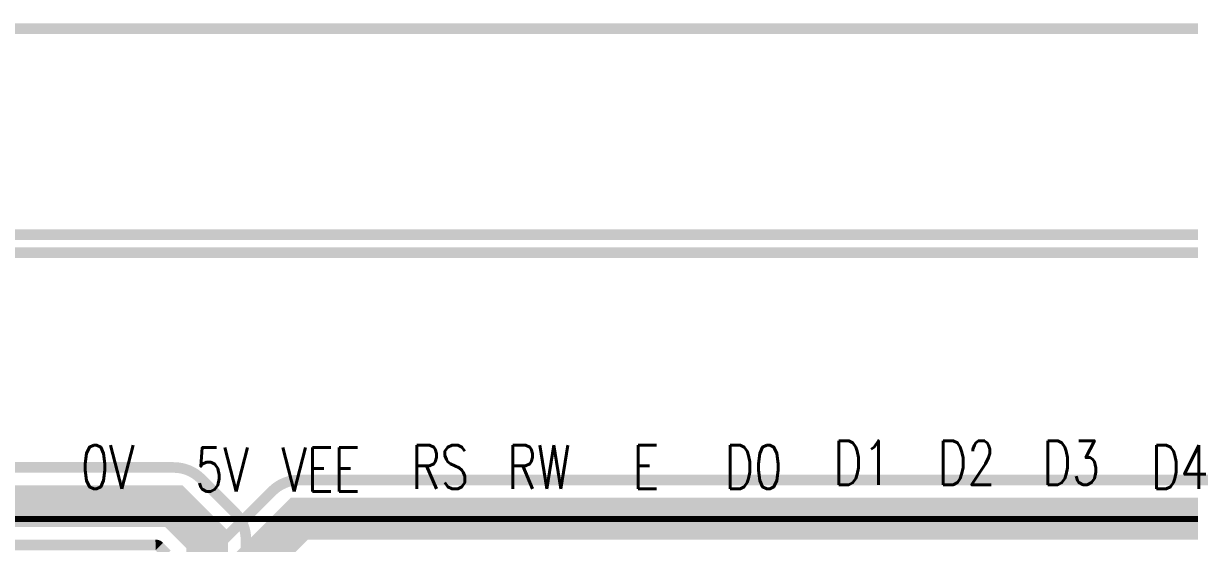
# Model space of a CAD drawing. Extents: x -6 to 155, y -5 to 91.
# Drawn here: x 31.4 to 59.31, y 78.6 to 91.06 of the extents above; entities that cross this region are included whole.
import ezdxf
from ezdxf.enums import TextEntityAlignment as Align

# ---------------------------------------------------------------- set-up
doc = ezdxf.new("R2010")
doc.units = 0
doc.linetypes.add('SIG_55', pattern=[2, 1, 1])
doc.linetypes.add('SIG_56', pattern=[2, 1, 1])
for name, color, linetype in [('2D_LINE_02', 4, 'CONTINUOUS'), ('2D_LINE_26', 3, 'CONTINUOUS'), ('2D_LINE_27', 6, 'CONTINUOUS'), ('BOARD_OUTLINE_00', 254, 'CONTINUOUS'), ('POUR_OUTLINE_01', 56, 'CONTINUOUS'), ('POUR_OUTLINE_02', 136, 'CONTINUOUS'), ('POUR_VOID_01', 56, 'CONTINUOUS'), ('POUR_VOID_02', 136, 'CONTINUOUS'), ('TEXT_26', 3, 'CONTINUOUS'), ('TRACE_01', 2, 'CONTINUOUS'), ('TRACE_02', 4, 'CONTINUOUS')]:
    doc.layers.add(name, color=color, linetype=linetype)
doc.styles.add('W0$2', font='simplex', dxfattribs={"width": 0.75})

# ---------------------------------------------------------------- blocks, each defined once
blk = doc.blocks.new('BOARD_16')
at = {"layer": 'BOARD_OUTLINE_00', "const_width": 0.254}
blk.add_lwpolyline([(77.2, -62.6), (87.2, -62.6), (87.2, -54.6), (201.2, -54.6), (201.2, -64.6), (210.2, -64.6), (210.2, -132.26), (201.2, -132.26), (201.2, -140.6), (87.2, -140.6), (87.2, -132.6), (77.2, -132.6)], close=True, dxfattribs=at)
blk = doc.blocks.new('DRAWING_17')
at = {"layer": '2D_LINE_02', "const_width": 0.1}
blk.add_lwpolyline([(0.545, 0), (78.475, 0), (78.475, -36.475), (0.545, -36.475)], close=True, dxfattribs=at)
at = {"layer": 'TEXT_26', "style": 'W0$2', "width": 0.75}
for s, p in [('0V', (4.75, 1.225)), ('5V', (7.48375, 1.16375)), ('VEE', (9.5475, 1.16375)), ('RS', (12.65, 1.225)), ('RW', (14.95, 1.225)), ('E', (17.95, 1.225)), ('D0', (20.15, 1.225)), ('D1', (22.75, 1.325)), ('D2', (25.25, 1.325)), ('D3', (27.75, 1.325)), ('D4', (30.35, 1.225))]:
    blk.add_text(s, height=1.05, dxfattribs=at).set_placement(p, align=Align.MIDDLE_LEFT)
blk = doc.blocks.new('DRAWING_39')
at = {"layer": '2D_LINE_26', "const_width": 0.1}
blk.add_lwpolyline([(-2, 0), (78.475, 0), (78.475, -36.475), (-2, -36.475)], close=True, dxfattribs=at)
blk = doc.blocks.new('DRAWING_40')
at = {"layer": '2D_LINE_27', "const_width": 0.254}
blk.add_lwpolyline([(6.5, -3.5), (151.5, -3.5), (151.5, -99.5), (6.5, -99.5)], close=True, dxfattribs=at)
blk = doc.blocks.new('POUR_VOID_126')
at = {"layer": 'POUR_VOID_02', "const_width": 0.254}
blk.add_lwpolyline([(42.51, 62.527), (55.216, 62.527, 0.440394), (55.343, 62.665, -0.022142), (55.341, 62.703), (55.341, 64.227, -0.414214), (55.768, 64.654), (57.292, 64.654, -0.414214), (57.719, 64.227), (57.719, 63.948, 0.827623), (57.964, 63.902, -0.269027), (58.9, 64.642, 0.161887), (58.972, 64.678), (60.55, 66.255, -0.198912), (61.205, 66.527), (98.387, 66.527, 0.863477), (98.423, 66.776, -6.788107), (99.477, 66.776, 0.863477), (99.513, 66.527), (107.195, 66.527, -0.198912), (107.85, 66.255), (115.622, 58.484, 0.198912), (115.712, 58.447), (125.68, 58.447, -0.202402)], format="xyb", dxfattribs=at)
blk = doc.blocks.new('POUR_OUTLINE_98')
at = {"layer": 'POUR_OUTLINE_02', "const_width": 0.254}
blk.add_lwpolyline([(146.646, 71.973), (33.754, 71.973, 0.414214), (33.627, 71.846), (33.627, 64.4, -0.414214), (33.2, 63.973), (23.754, 63.973, 0.414214), (23.627, 63.846), (23.627, -5.046, 0.414214), (23.754, -5.173), (33.2, -5.173, -0.414214), (33.627, -5.6), (33.627, -13.046, 0.414214), (33.754, -13.173), (146.646, -13.173, 0.414214)], format="xyb", dxfattribs=at)
blk.add_blockref('POUR_VOID_126', (0, 0))
blk = doc.blocks.new('POUR_HEADER_0')
blk.add_blockref('POUR_OUTLINE_98', (-33.2, -64.3))
blk = doc.blocks.new('POUR_VOID_38')
at = {"layer": 'POUR_VOID_01', "const_width": 0.254}
for points in [[(58.036, 64.753), (57.853, 64.936, 0.198912), (57.763, 64.973), (53.622, 64.973, 0.198912)], [(53.185, 66.827), (58.2, 66.827, -0.198912), (58.855, 66.555), (59.655, 65.755, -0.198912), (59.927, 65.1), (59.927, 64.339, 0.183564)]]:
    blk.add_lwpolyline(points, format="xyb", dxfattribs=at)
blk = doc.blocks.new('POUR_OUTLINE_22')
at = {"layer": 'POUR_OUTLINE_01', "const_width": 0.254}
blk.add_lwpolyline([(146.646, 71.973), (33.754, 71.973, 0.414214), (33.627, 71.846), (33.627, 64.4, -0.414214), (33.2, 63.973), (23.754, 63.973, 0.414214), (23.627, 63.846), (23.627, -5.046, 0.414214), (23.754, -5.173), (33.2, -5.173, -0.414214), (33.627, -5.6), (33.627, -13.046, 0.414214), (33.754, -13.173), (146.646, -13.173, 0.414214)], format="xyb", dxfattribs=at)
blk.add_blockref('POUR_VOID_38', (0, 0))
blk = doc.blocks.new('POUR_HEADER_1')
blk.add_blockref('POUR_OUTLINE_22', (-32.3, -65.7))
blk = doc.blocks.new('SMOOTH_1')
at = {"const_width": 0.5}
blk.add_lwpolyline([(-0.25, 0, 1), (0.25, 0, 1)], format="xyb", close=True, dxfattribs=at)

msp = doc.modelspace()

# ---------------------------------------------------------------- linework, layer by layer
at = {"layer": 'TRACE_01', "linetype": 'SIG_55', "const_width": 1}
msp.add_lwpolyline([(27.3, 76.8145), (29.9855, 79.5), (35, 79.5), (35.8, 78.7), (35.8, 77.135)], dxfattribs=at)
at = {"layer": 'TRACE_02', "linetype": 'SIG_55', "const_width": 1}
msp.add_lwpolyline([(35.87, 77.065), (38.005, 79.2), (83.995, 79.2)], dxfattribs=at)

# ---------------------------------------------------------------- block references
for name, p in [('DRAWING_40', (-12.59, 94.435)), ('BOARD_16', (-77.2, 140.6)), ('DRAWING_17', (28.03, 79.215)), ('DRAWING_39', (27.92, 79.17))]:
    msp.add_blockref(name, p)
at = {"linetype": 'SIG_56'}
for name, p in [('POUR_HEADER_0', (10, 77.9)), ('POUR_HEADER_1', (9.1, 79.3))]:
    msp.add_blockref(name, p, dxfattribs=at)
at = {"layer": 'TRACE_01'}
for p in [(35, 79.5), (35.8, 78.7)]:
    msp.add_blockref('SMOOTH_1', p, dxfattribs=at)
at = {"layer": 'TRACE_02'}
msp.add_blockref('SMOOTH_1', (38.005, 79.2), dxfattribs=at)

doc.saveas('drawing.dxf')
